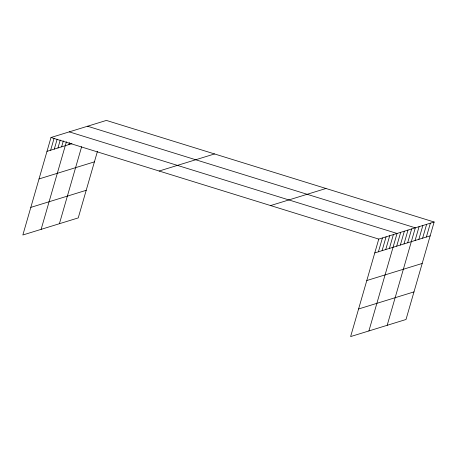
<?xml version="1.0" encoding="UTF-8"?>
<svg xmlns="http://www.w3.org/2000/svg" width="457" height="457" viewBox="0 0 457 457"><rect width="100%" height="100%" fill="white"/><g stroke="black" fill="none" stroke-linecap="round" stroke-linejoin="round"><path stroke-width="0.69" d="M434.15 222.011L378.762 239.091L350.622 336.581L406.01 319.494L434.15 222.011L106.378 120.42L50.99 137.506L22.85 234.989L78.238 217.909L97.45 151.347M50.647 150.216L54.075 138.351M54.303 149.091L57.159 139.202M57.959 147.959L60.244 140.053M61.615 146.834L63.329 140.905M41.13 229.351L66.414 141.75M68.927 144.578L69.498 142.601M59.41 223.713L81.654 146.64M378.419 251.807L382.418 237.966M382.075 250.676L386.074 236.84M385.731 249.551L389.724 235.709M389.387 248.419L393.38 234.584M368.902 330.942L397.036 233.458L69.264 131.867M396.699 246.169L400.692 232.327M400.355 245.038L404.348 231.202M404.011 243.912L408.004 230.071M407.667 242.787L411.66 228.946M387.182 325.304L415.316 227.82L87.544 126.229M415.087 240.496L419.086 226.655M418.858 239.337L422.851 225.495M422.622 238.171L426.615 224.336M426.387 237.012L430.385 223.17M46.991 151.341L71.972 143.641M39.028 178.944L94.416 161.864M30.819 207.387L86.207 190.306M159.15 171.027L214.544 153.946M270.595 205.57L325.984 188.484M374.763 252.932L430.157 235.852M366.8 280.535L422.188 263.455M358.591 308.978L413.979 291.892M50.99 137.506L378.762 239.091"/></g></svg>
